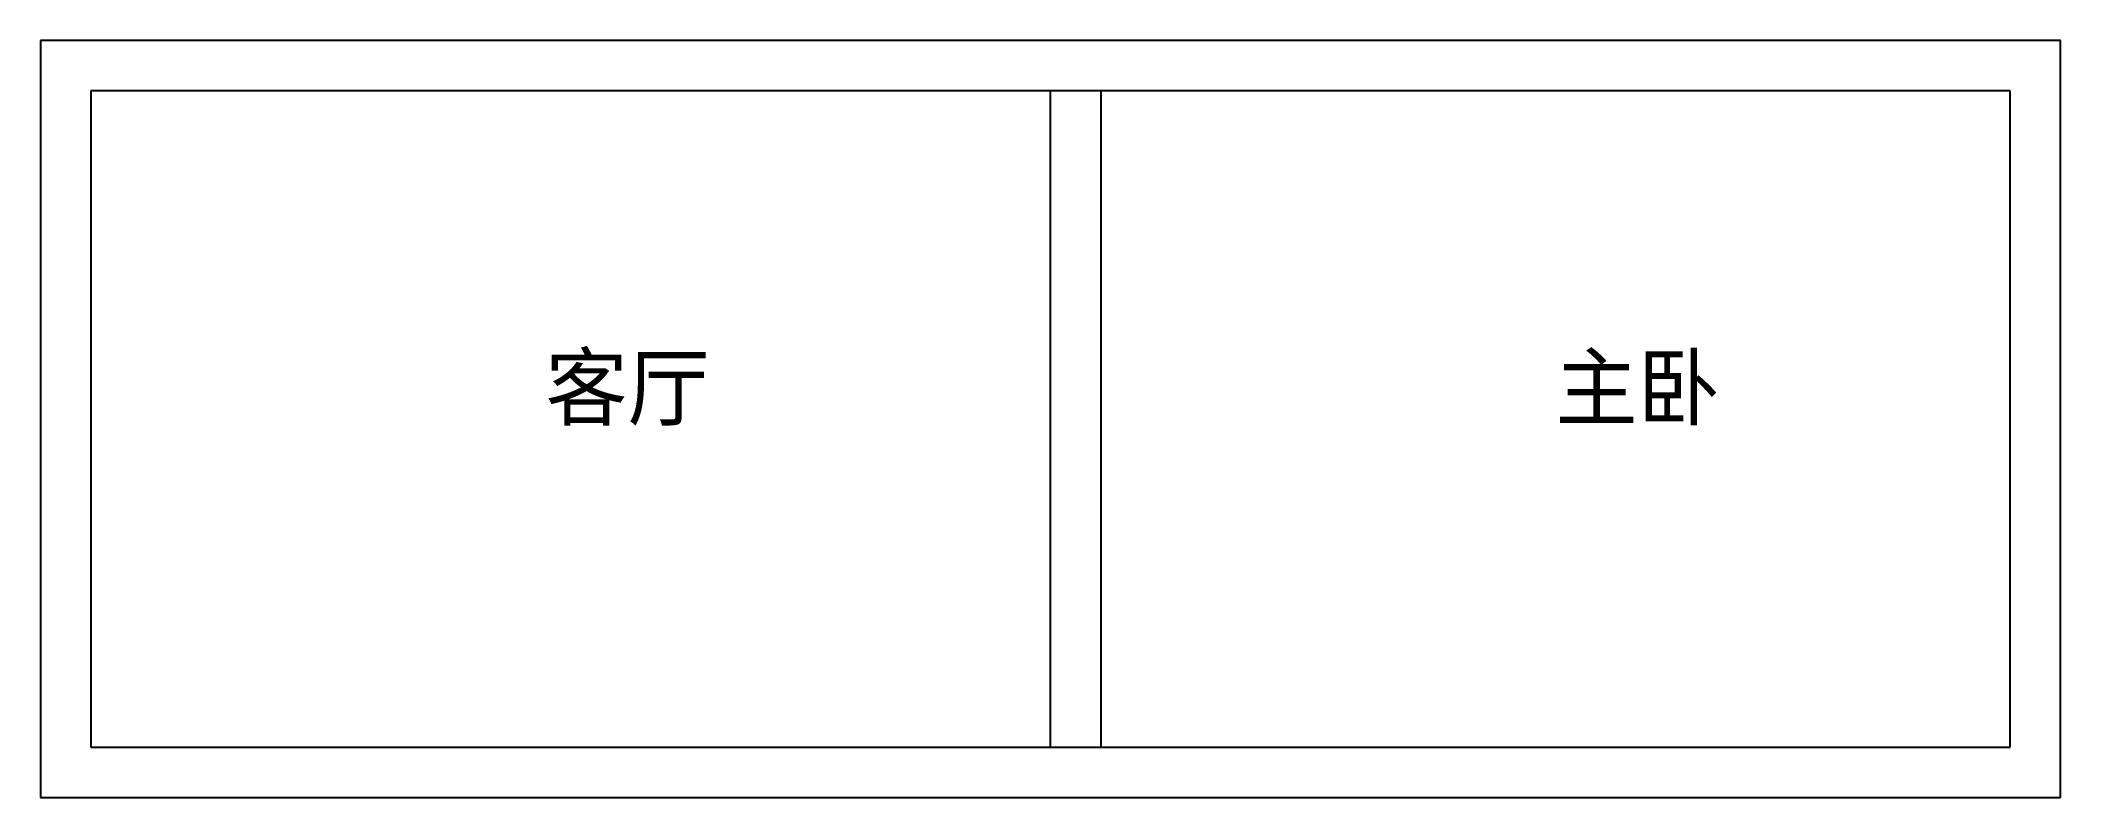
# Model space of a CAD drawing. Header units: millimetres. Extents: x 0 to 8000, y 0 to 3000.
import ezdxf

# ---------------------------------------------------------------- set-up
doc = ezdxf.new("R2010")
doc.units = ezdxf.units.MM
doc.layers.get('0').update_dxf_attribs({"linetype": 'CONTINUOUS'})
doc.layers.add('W新建墙体', color=7, linetype='CONTINUOUS')

# ---------------------------------------------------------------- blocks, each defined once
blk = doc.blocks.new('WALL_RECT')
at = {"layer": 'W新建墙体'}
for p, q in [((8000, 3000), (0, 3000)), ((0, 3000), (0, 0)), ((8000, 0), (8000, 3000)), ((7800, 2800), (200, 2800)), ((200, 2800), (200, 200)), ((4000, 200), (4000, 2800)), ((4200, 200), (4200, 2800)), ((7800, 200), (7800, 2800)), ((200, 200), (7800, 200)), ((0, 0), (8000, 0))]:
    blk.add_line(p, q, dxfattribs=at)

msp = doc.modelspace()

# ---------------------------------------------------------------- block references
msp.add_blockref('WALL_RECT', (0, 0))

# ---------------------------------------------------------------- texts
for s, p in [('客厅', (2000, 1500)), ('主卧', (6000, 1500))]:
    msp.add_text(s, height=250).set_placement(p)

doc.saveas('drawing.dxf')
